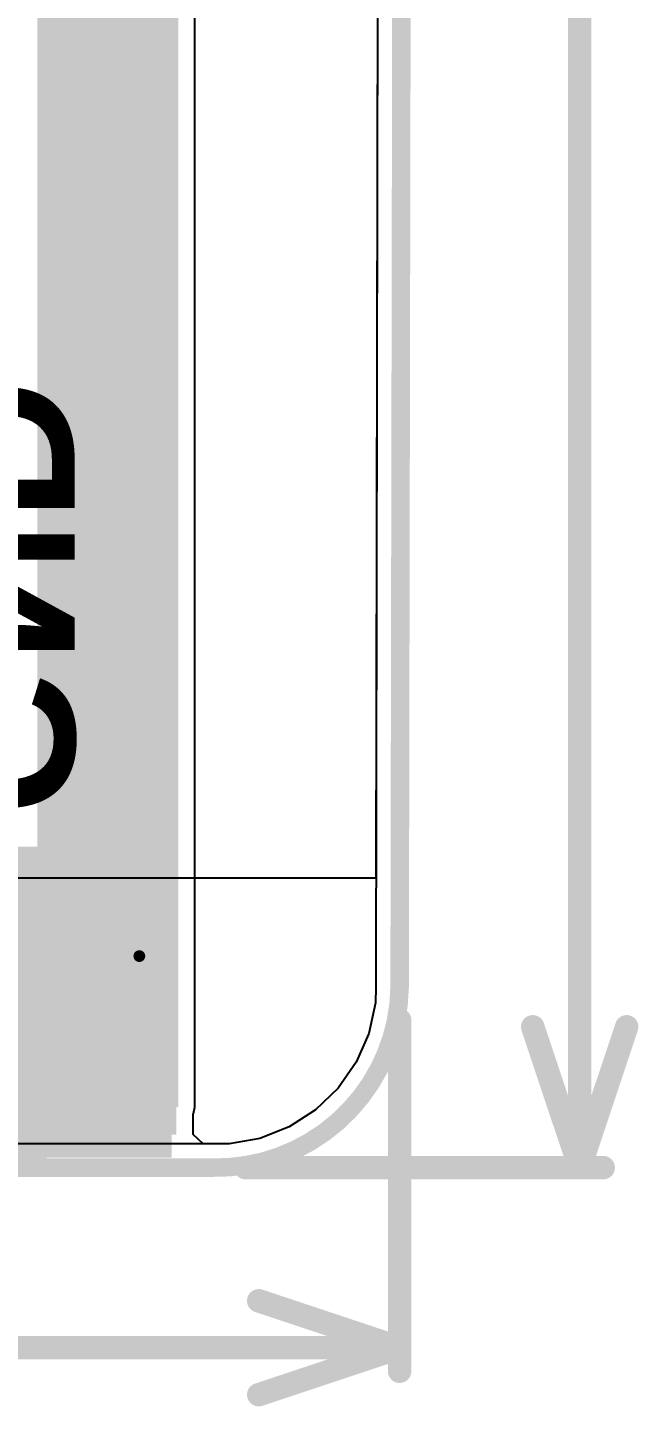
# Model space of a CAD drawing. Header units: inches. Extents: x -3 to 128, y -12 to 41.
# Drawn here: x 120.98 to 127.58, y -10.83 to 4.09 of the extents above; entities that cross this region are included whole.
import ezdxf

# ---------------------------------------------------------------- set-up
doc = ezdxf.new("R2010")
doc.units = ezdxf.units.IN
for name, color, linetype in [('Board Cutout', 216, 'Continuous'), ('Bottom Layer', 5, 'Continuous'), ('Bottom Overlay', 54, 'Continuous'), ('Bottom Paste', 16, 'Continuous'), ('Bottom Solder', 6, 'Continuous'), ('Dimension', 6, 'Continuous'), ('Layer 1', 16, 'Continuous'), ('Layer 2', 76, 'Continuous'), ('Top Layer', 1, 'Continuous'), ('Top Overlay', 2, 'Continuous'), ('Top Paste', 8, 'Continuous'), ('Top Solder', 216, 'Continuous')]:
    doc.layers.add(name, color=color, linetype=linetype)
doc.styles.add('Arial_Bold', font='', dxfattribs={"height": 0.2})
doc.styles.get('Arial_Bold').set_extended_font_data('Arial', bold=True)

msp = doc.modelspace()

# ---------------------------------------------------------------- hatches: boundary and pattern name
at = {"layer": 'Bottom Layer'}
msp.add_hatch(color=5, dxfattribs=at).paths.add_polyline_path([(119.81109642, -4.87755946), (121.08109642, -4.87755946), (121.08109642, -8.05255946), (119.81109642, -8.05255946)])
at = {"layer": 'Bottom Paste'}
msp.add_hatch(color=16, dxfattribs=at).paths.add_polyline_path([(119.81109642, -4.87755946), (121.08109642, -4.87755946), (121.08109642, -8.05255946), (119.81109642, -8.05255946)])
at = {"layer": 'Bottom Solder'}
msp.add_hatch(color=6, dxfattribs=at).paths.add_polyline_path([(119.70949642, -4.77595946), (121.18269642, -4.77595946), (121.18269642, -8.154159459999999), (119.70949642, -8.154159459999999)])
at = {"layer": 'Top Layer'}
for points in [[(121.08109642, -7.59426726), (122.60509642, -7.59426726), (122.60509642, 7.608267739999999), (121.08109642, 7.608267739999999)], [(108.03610854, -7.89170126), (122.58609214, -7.89170126), (122.58609214, -5.2916963), (108.03610854, -5.2916963)], [(121.08511978, -6.191691959999999), (122.48511698, -6.191691959999999), (122.48511698, -8.091688159999999), (121.08511978, -8.091688159999999)]]:
    msp.add_hatch(color=1, dxfattribs=at).paths.add_polyline_path(points)
at = {"layer": 'Top Paste'}
msp.add_hatch(color=8, dxfattribs=at).paths.add_polyline_path([(121.08511978, -6.191691959999999), (122.48511698, -6.191691959999999), (122.48511698, -8.091688159999999), (121.08511978, -8.091688159999999)])
at = {"layer": 'Top Solder'}
msp.add_hatch(color=216, dxfattribs=at).paths.add_polyline_path([(121.03511988, -6.14169206), (122.53511688, -6.14169206), (122.53511688, -8.14168806), (121.03511988, -8.14168806)])

# ---------------------------------------------------------------- linework, layer by layer
at = {"layer": 'Board Cutout', "const_width": 0.1999996}
for points in [[(125.0006771, -6.29986802), (125.08022482, 37.80006156)], [(62.02006137999999, -8.249770139999999), (122.9806151, -8.24976506)]]:
    msp.add_lwpolyline(points, dxfattribs=at)
msp.add_lwpolyline([(125.0006771, -6.299845159999999, -0.4142135623730951), (122.9806151, -8.249803159999999)], format="xyb", dxfattribs=at)
at = {"layer": 'Board Cutout', "const_width": 0.0999998}
for points in [[(124.9506772, -6.299845159999999, 1), (125.050677, -6.299845159999999, 1)], [(124.9506772, -6.29986802, 1), (125.050677, -6.29986802, 1)], [(122.9306152, -8.24976506, 1), (123.030615, -8.24976506, 1)], [(122.9306152, -8.249803159999999, 1), (123.030615, -8.249803159999999, 1)]]:
    msp.add_lwpolyline(points, format="xyb", close=True, dxfattribs=at)
at = {"layer": 'Bottom Layer'}
for p, q in [((124.78977074, 20.34365502), (124.74171648, -6.297361039999999)), ((124.74171648, -6.297361039999999), (124.73874976, -6.465272819999999)), ((124.73874976, -6.465272819999999), (124.66652232, -6.79758356)), ((124.66652232, -6.79758356), (124.53085838, -7.109404119999999)), ((124.53085838, -7.109404119999999), (124.33696494, -7.3887711)), ((124.33696494, -7.3887711), (124.09230198, -7.624940299999999)), ((124.09230198, -7.624940299999999), (123.80625226, -7.80884392)), ((123.80625226, -7.80884392), (123.48984192, -7.93340552)), ((122.98061256, -7.99080444), (118.71889642, -7.99080444)), ((122.98289602, -7.9912591), (122.98061256, -7.99080444)), ((122.98518456, -7.99084508), (122.98289602, -7.9912591)), ((123.15518676, -7.99384736), (122.98518456, -7.99084508)), ((123.48984192, -7.93340552), (123.15518676, -7.99384736))]:
    msp.add_line(p, q, dxfattribs=at)
at = {"layer": 'Dimension', "const_width": 0.254}
for points in [[(126.94849642, -8.24976506), (126.94849642, 8.08154594)], [(125.0006771, -10.45285946), (125.0006771, -6.65386782)], [(126.44049642, -6.725765060000001), (126.94849642, -8.24976506)], [(126.94849642, -8.24976506), (127.45649642, -6.725765060000001)], [(123.3346149, -8.24976506), (127.20249642, -8.24976506)], [(123.4766771, -9.690859459999999), (125.0006771, -10.19885946)], [(69.99091412, -10.19885946), (125.0006771, -10.19885946)], [(123.4766771, -10.70685946), (125.0006771, -10.19885946)]]:
    msp.add_lwpolyline(points, dxfattribs=at)
at = {"layer": 'Dimension', "const_width": 0.127}
for points in [[(124.9371771, -6.65386782, 1), (125.0641771, -6.65386782, 1)], [(126.37699642, -6.725765060000001, 1), (126.50399642, -6.725765060000001, 1)], [(127.39299642, -6.725765060000001, 1), (127.51999642, -6.725765060000001, 1)], [(123.2711149, -8.24976506, 1), (123.3981149, -8.24976506, 1)], [(126.88499642, -8.24976506, 1), (127.01199642, -8.24976506, 1)], [(126.88499642, -8.24976506, 1), (127.01199642, -8.24976506, 1)], [(126.88499642, -8.24976506, 1), (127.01199642, -8.24976506, 1)], [(127.13899642, -8.24976506, 1), (127.26599642, -8.24976506, 1)], [(123.4131771, -9.690859459999999, 1), (123.5401771, -9.690859459999999, 1)], [(124.9371771, -10.19885946, 1), (125.0641771, -10.19885946, 1)], [(124.9371771, -10.19885946, 1), (125.0641771, -10.19885946, 1)], [(124.9371771, -10.19885946, 1), (125.0641771, -10.19885946, 1)], [(124.9371771, -10.45285946, 1), (125.0641771, -10.45285946, 1)], [(123.4131771, -10.70685946, 1), (123.5401771, -10.70685946, 1)]]:
    msp.add_lwpolyline(points, format="xyb", close=True, dxfattribs=at)
at = {"layer": 'Layer 1'}
for p, q in [((124.81613594, 34.96013328), (124.74171648, -6.297361039999999)), ((124.74171648, -6.297361039999999), (124.73874976, -6.465272819999999)), ((124.73874976, -6.465272819999999), (124.66652232, -6.79758356)), ((124.66652232, -6.79758356), (124.53085838, -7.109404119999999)), ((124.53085838, -7.109404119999999), (124.33696494, -7.3887711)), ((124.33696494, -7.3887711), (124.09230198, -7.624940299999999)), ((124.09230198, -7.624940299999999), (123.80625226, -7.80884392)), ((123.80625226, -7.80884392), (123.48984192, -7.93340552)), ((122.98061256, -7.99080444), (114.72557954, -7.99080444)), ((122.98289602, -7.9912591), (122.98061256, -7.99080444)), ((122.98518456, -7.99084508), (122.98289602, -7.9912591)), ((123.15518676, -7.99384736), (122.98518456, -7.99084508)), ((123.48984192, -7.93340552), (123.15518676, -7.99384736))]:
    msp.add_line(p, q, dxfattribs=at)
at = {"layer": 'Layer 2'}
for p, q in [((124.82125404, 37.79804226), (124.74384246, -5.11885946)), ((124.74384246, -5.11885946), (105.27401348, -5.11885946))]:
    msp.add_line(p, q, dxfattribs=at)
at = {"layer": 'Top Layer'}
for p, q in [((124.77578042, 12.5868557), (124.74171648, -6.297361039999999)), ((122.78637876, -7.59426726), (122.78637876, 7.608267739999999)), ((124.74171648, -6.297361039999999), (124.73874976, -6.465272819999999)), ((124.73874976, -6.465272819999999), (124.66652232, -6.79758356)), ((124.66652232, -6.79758356), (124.53085838, -7.109404119999999)), ((124.53085838, -7.109404119999999), (124.33696494, -7.3887711)), ((124.33696494, -7.3887711), (124.09230198, -7.624940299999999)), ((122.77257894, -7.663639739999999), (122.78637876, -7.59426726)), ((122.76737448, -7.671429919999999), (122.77257894, -7.663639739999999)), ((122.76737448, -7.891698719999999), (122.76737448, -7.671429919999999)), ((124.09230198, -7.624940299999999), (123.80625226, -7.80884392)), ((122.87482664, -7.99080444), (122.76737448, -7.891698719999999)), ((123.80625226, -7.80884392), (123.48984192, -7.93340552)), ((122.98061256, -7.99080444), (122.87482664, -7.99080444)), ((122.98289602, -7.9912591), (122.98061256, -7.99080444)), ((122.98518456, -7.99084508), (122.98289602, -7.9912591)), ((123.15518676, -7.99384736), (122.98518456, -7.99084508)), ((123.48984192, -7.93340552), (123.15518676, -7.99384736))]:
    msp.add_line(p, q, dxfattribs=at)
at = {"layer": 'Top Overlay', "const_width": 0.127}
msp.add_lwpolyline([(122.18511758, -5.96056466), (122.18511758, 7.309360539999999)], dxfattribs=at)
at = {"layer": 'Top Overlay', "const_width": 0.0635}
msp.add_lwpolyline([(122.15336758, -5.96056466, 1), (122.21686758, -5.96056466, 1)], format="xyb", close=True, dxfattribs=at)

# ---------------------------------------------------------------- texts
at = {"layer": 'Bottom Overlay', "style": 'Arial_Bold', "text_generation_flag": 2}
msp.add_text('GND', height=1.524, rotation=270, dxfattribs=at).set_placement((119.96158126, -4.4464605))

doc.saveas('drawing.dxf')
